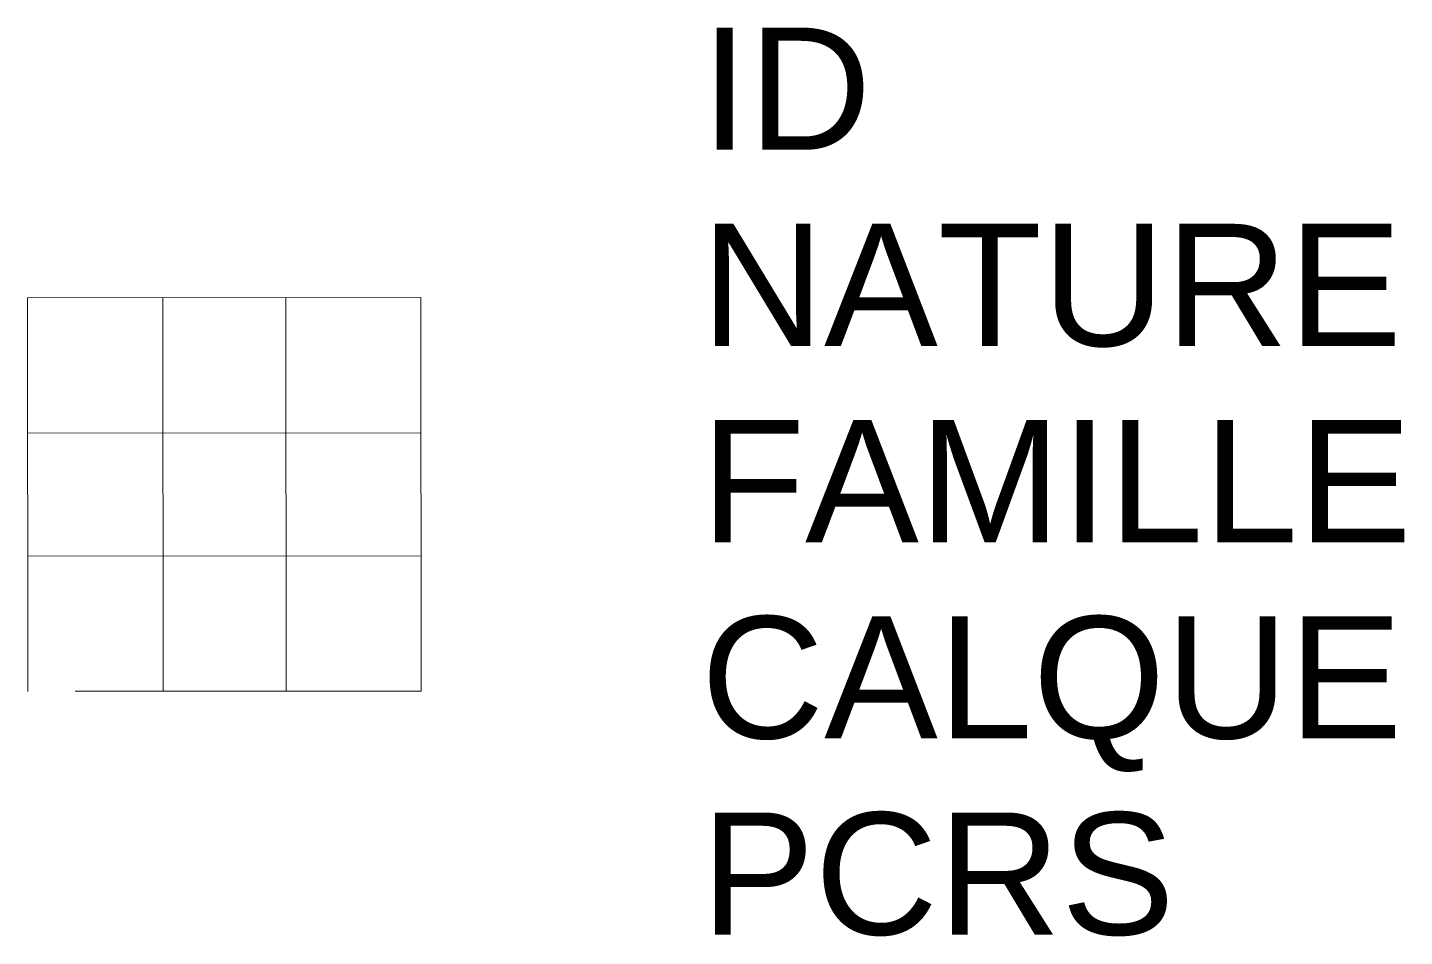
# Model space of a CAD drawing. Header units: metres. Extents: x 0 to 2.25, y -0.4 to 1.09.
import ezdxf

# ---------------------------------------------------------------- set-up
doc = ezdxf.new("R2010")
doc.units = ezdxf.units.M
doc.linetypes.add('Socle_Continu', pattern=[2.5, 2.5, 0])
doc.layers.add('BATIM_SCS', color=7, linetype='Socle_Continu', lineweight=13, true_color=0xdf7fff)
doc.styles.get("Standard").update_dxf_attribs({"font": 'arial.ttf'})

msp = doc.modelspace()

# ---------------------------------------------------------------- linework, layer by layer
at = {"layer": 'BATIM_SCS', "linetype": 'Socle_Continu'}
for p, q in [((0.221, 0.6446), (0.2215, 0.0002)), ((0.4229, 0.0003), (0.4224, 0.6447)), ((0.6441, 0.4234), (-0.0003, 0.4229)), ((-0.0002, 0.2215), (0.6442, 0.222))]:
    msp.add_line(p, q, dxfattribs=at)
at = {"layer": 'BATIM_SCS', "linetype": 'Socle_Continu', "flags": 128}
msp.add_lwpolyline([(0, 0), (-0.0005, 0.6444), (0.6439, 0.6449), (0.6444, 0.0005)], close=True, dxfattribs=at)

# ---------------------------------------------------------------- texts
at = {"layer": 'BATIM_SCS', "linetype": 'Socle_Continu', "flags": 9}
for tag, p, s in [('ID', (1.1025, 0.8867), 'RP_1128'), ('NATURE', (1.1025, 0.5654), 'Ventilation carrée'), ('FAMILLE', (1.1025, 0.2441), 'Bâti'), ('CALQUE', (1.1025, -0.0771), 'BATIM_SCS'), ('PCRS', (1.1025, -0.3984), 'HabillageSymbole')]:
    msp.add_attdef(tag, p, s, height=0.2, dxfattribs=at)

doc.saveas('drawing.dxf')
